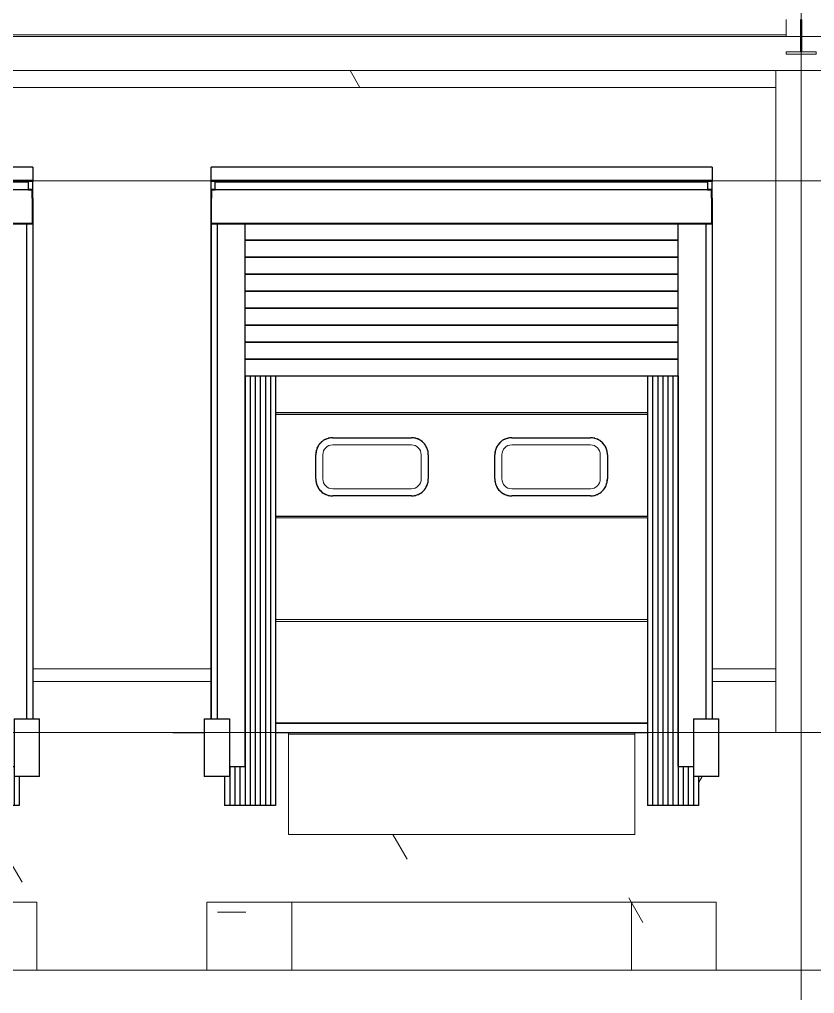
# Model space of a CAD drawing. Extents: x 692141 to 693595, y 1492301 to 1494225.
# Drawn here: x 692303.66 to 692308.34, y 1492374.68 to 1492380.41 of the extents above; entities that cross this region are included whole.
import ezdxf

# ---------------------------------------------------------------- set-up
doc = ezdxf.new("R2010")
doc.units = 0
doc.header["$MEASUREMENT"] = 0
for name, pattern in [('Centre', [7937.5, 1587.5, -1190.625, 3968.75, -1190.625]), ('Grid Line', [5556.25, 3175, -793.75, 793.75, -793.75]), ('Čárka', [3175, 1587.5, -1587.5])]:
    doc.linetypes.add(name, pattern=pattern)
for name, color, linetype, lineweight in [('A-COLS', 52, 'Continuous', 5), ('A-DETL-GENF', 92, 'Continuous', 5), ('A-FLOR', 192, 'Continuous', 5), ('A-FLOR-LEVL', 8, 'Grid Line', 5), ('A-GENM', 13, 'Continuous', 5), ('A-WALL-PATT', 111, 'Continuous', 5), ('S-BEAM', 12, 'Continuous', 5), ('S-GRID', 1, 'Continuous', 5)]:
    doc.layers.add(name, color=color, linetype=linetype, lineweight=lineweight)
doc.layers.add('A-DOOR', color=2, linetype='Continuous')
pattern_1 = [(0, (212730.054, 1200), (4064, 1016), [167.64, -2880.36, 167.64, -2880.36, -16256]), (0, (212730.054, 1200), (4064, 1016), [-6096, 167.64, -5928.36, 167.64, -2880.36, -7112]), (0, (212730.054, 1200), (4064, 1016), [-15240, 167.64, -1864.36, 167.64, -4912.36]), (120, (214254.054, 1708), (-2911.881810244989, 3011.527240979959), [167.64, -2880.36, 167.64, -2880.36, -16256]), (120, (214254.054, 1708), (-2911.881810244989, 3011.527240979959), [-6095.999999999999, 167.64, -5928.359999999999, 167.64, -2880.36, -7111.999999999999]), (120, (214254.054, 1708), (-2911.881810244989, 3011.527240979959), [-15240, 167.64, -1864.36, 167.64, -4912.359999999999]), (240, (214762.054, 3740), (-1152.118189755009, -4027.527240979959), [167.64, -2880.36, 167.64, -2880.36, -16256]), (240, (214762.054, 3740), (-1152.118189755009, -4027.527240979959), [-6096, 167.64, -5928.36, 167.64, -2880.36, -7112]), (240, (214762.054, 3740), (-1152.118189755009, -4027.527240979959), [-15240, 167.64, -1864.36, 167.64, -4912.36])]

# ---------------------------------------------------------------- blocks, each defined once
blk = doc.blocks.new('HAVI-DC_R19_AR_120_STRUCTURE_rvt-2-500_ELEVATION 4')
at = {"layer": 'S-BEAM'}
h = blk.add_hatch(dxfattribs=at)
h.set_pattern_fill('FP_109', color=256, style=0, pattern_type=2)
h.set_pattern_definition(pattern_1)
h.paths.add_polyline_path([(46721.28960604389, 5200.000000000931), (50349.63631146229, 5200.000000000931), (50349.63631146229, 5300.000000000008), (42899.63631146718, 5300.000000000008), (42899.63631146718, 5200.000000000931), (46197.97931331306, 5200.000000000931)], flags=0)
h = blk.add_hatch(dxfattribs=at)
h.set_pattern_fill('FP_109', color=256, style=0, pattern_type=2)
h.set_pattern_definition(pattern_1)
h.paths.add_polyline_path([(42649.75461877988, 0), (43499.75461878077, 0), (43499.75461878077, 400.0000000013644), (45499.75461878075, 400.0000000013644), (45499.75461878075, 0), (47499.75461878073, 0), (47499.75461878073, 399.9999999999783), (49499.75461878078, 399.9999999999783), (49499.75461878078, 0), (50499.63631146235, 0), (50499.63631146235, 1400.00000000138), (50014.75461878064, 1400.00000000138), (50014.75461878064, 1139.999999997003), (49894.75461878066, 1139.999999997003), (49894.75461878066, 969.9999999969727), (49594.75461878064, 969.9999999969727), (49594.75461878064, 1400.00000000138), (49519.75461878076, 1400.00000000138), (49519.75461878076, 799.9999999999914), (47479.75461878077, 799.9999999999914), (47479.75461878077, 1400.00000000138), (47404.75461878065, 1400.00000000138), (47404.75461878065, 969.9999999969727), (47104.75461878063, 969.9999999969727), (47104.75461878063, 1139.999999997003), (46984.75461878064, 1139.999999997003), (46984.75461878064, 1400.00000000138), (46014.75461878062, 1400.00000000138), (46014.75461878062, 1139.999999997003), (45894.75461878063, 1139.999999997003), (45894.75461878063, 969.9999999969727), (45594.75461878061, 969.9999999969727), (45594.75461878061, 1400.00000000138), (45519.75461878077, 1400.00000000138), (45519.75461878077, 799.9999999999914), (43479.75461878076, 799.9999999999914), (43479.75461878076, 1400.00000000138), (43404.75461878062, 1400.00000000138), (43404.75461878062, 969.9999999969727), (43104.75461878061, 969.9999999969727), (43104.75461878061, 1139.999999997003), (42984.75461878061, 1139.999999997003), (42984.75461878061, 1400.00000000138), (42649.75461877988, 1400.00000000138), (42649.75461877988, 174.9999999999775)], flags=0)
h = blk.add_hatch(dxfattribs=at)
h.set_pattern_fill('FP_109', color=256, style=0, pattern_type=2)
h.set_pattern_definition(pattern_1)
h.paths.add_polyline_path([(50499.63631146235, 0), (51499.75461878074, 0), (51499.75461878074, 399.9999999999783), (53499.75461878077, 399.9999999999783), (53499.75461878075, 0), (55499.87292609915, 0), (55499.87292609915, 399.9999999999783), (57499.87292609918, 399.9999999999783), (57499.87292609918, 0), (58499.75461878077, 0), (58499.75461878077, 1400.00000000138), (58014.75461878069, 1400.00000000138), (58014.75461878069, 1139.999999997003), (57894.75461878071, 1139.999999997003), (57894.75461878071, 969.9999999969727), (57594.75461878069, 969.9999999969727), (57594.75461878069, 1400.00000000138), (57519.87292609924, 1400.00000000138), (57519.87292609924, 799.9999999999914), (55479.87292609923, 799.9999999999914), (55479.87292609923, 1400.00000000138), (55404.7546187807, 1400.00000000138), (55404.7546187807, 969.9999999969727), (55104.75461878068, 969.9999999969727), (55104.75461878068, 1139.999999997003), (54984.75461878069, 1139.999999997003), (54984.75461878069, 1400.00000000138), (54014.75461878067, 1400.00000000138), (54014.75461878067, 1139.999999997003), (53894.75461878068, 1139.999999997003), (53894.75461878068, 969.9999999969727), (53594.75461878067, 969.9999999969727), (53594.75461878067, 1400.00000000138), (53519.6363114632, 1400.00000000138), (53519.6363114632, 799.9999999999914), (51479.63631146323, 799.9999999999914), (51479.63631146323, 1400.00000000138), (51404.75461878067, 1400.00000000138), (51404.75461878067, 969.9999999969727), (51104.75461878066, 969.9999999969727), (51104.75461878066, 1139.999999997003), (50984.75461878067, 1139.999999997003), (50984.75461878067, 1400.00000000138), (50499.63631146235, 1400.00000000138), (50499.63631146235, 542.3627569251257)], flags=0)
at = {"layer": 'S-BEAM', "color": 7}
for p, q in [((42899.63631146729, 5200.000000000933), (50349.63631146245, 5200.000000000933)), ((46014.75461878078, 1400.000000001379), (46984.75461878081, 1400.000000001379)), ((47404.7546187808, 1400.000000001379), (47479.75461878093, 1400.000000001379)), ((47479.75461878093, 800.0000000000011), (47479.75461878093, 1400.000000001379)), ((49519.75461878093, 1400.000000001379), (49594.75461878081, 1400.000000001379)), ((49519.75461878093, 1400.000000001379), (49519.75461878093, 800.0000000000011)), ((50014.75461878081, 1400.000000001379), (50499.63631146248, 1400.000000001379)), ((50499.63631146248, 1400.000000001379), (50984.75461878081, 1400.000000001379)), ((49519.75461878093, 800.0000000000011), (47479.75461878093, 800.0000000000011)), ((47499.75461878091, -1.177618003112002e-11), (47499.75461878091, 399.9999999999872)), ((47499.75461878091, 399.9999999999872), (49499.75461878093, 399.9999999999872)), ((49499.75461878093, 399.9999999999872), (49499.75461878093, -1.177618003112002e-11)), ((49499.75461878093, -1.177618003112002e-11), (47499.75461878091, -1.177618003112002e-11))]:
    blk.add_line(p, q, dxfattribs=at)
blk = doc.blocks.new('M_Rectangular Column - 300 x 300mm-V138-500_ELEVATION 4')
at = {"layer": 'A-COLS'}
for p, q in [((66349.75461878096, 5300.000022581689), (66349.75461878096, 1400.000000001371)), ((66649.75461878096, 1400.000000001371), (66649.75461878096, 5300.000022581689)), ((66649.75461878096, 1400.000000001371), (66349.75461878096, 1400.000000001371))]:
    blk.add_line(p, q, dxfattribs=at)
blk = doc.blocks.new('Column Center Mark - Column Center Mark-439589-500_ELEVATION 4')
at = {"layer": 'A-DETL-GENF', "lineweight": 9}
for p, q in [((43649.75461878071, 74.99999999996534), (43649.75461878071, -75.00000000003465)), ((43574.75461878071, -3.465174813754857e-11), (43724.75461878071, -3.465174813754857e-11))]:
    blk.add_line(p, q, dxfattribs=at)
blk = doc.blocks.new('Loading-Equipment_Dock-levellers_Loading-Systems_Swing-Lip_232M_100kN - PowerRamp 232M100 2100 x 3000 mm-460557-500_ELEVATION 4')
at = {"layer": 'A-GENM'}
for p, q in [((51479.75461878094, 1390.000000001369), (53519.75461878094, 1390.000000001369)), ((51479.75461878094, 800.0000000013796), (51479.75461878094, 1390.000000001369)), ((53519.75461878094, 800.0000000013796), (53519.75461878094, 1390.000000001369)), ((53519.75461878094, 800.0000000013796), (51479.75461878094, 800.0000000013796))]:
    blk.add_line(p, q, dxfattribs=at)
blk = doc.blocks.new('Door_ASSA-ABLOY DS6070B Inflatable shelter - Insulated wall-V81-500_ELEVATION 4')
at = {"layer": 'A-DOOR', "color": 47}
for p, q in [((47024.75461878085, 4652.807871864885), (47024.75461878085, 4729.999999996988)), ((49974.75461878083, 4729.999999996979), (47024.75461878085, 4729.999999996988)), ((49974.75461878083, 4729.999999996979), (49974.75461878083, 4652.807871864876)), ((47023.75461878085, 4649.999999996991), (47023.75461878085, 4598.999999996989)), ((47024.75461878085, 4647.691042939573), (47024.75461878085, 4652.807871864885)), ((47024.75461878085, 4652.807871864885), (49974.75461878083, 4652.807871864876)), ((47024.75461878085, 4644.684469772975), (47024.75461878085, 4647.691042939573)), ((49974.75461878083, 4647.691042939563), (47024.75461878085, 4647.691042939573)), ((47049.75461878085, 4598.999999996989), (47049.75461878085, 4647.69104293955)), ((49947.75461878083, 4647.691042939549), (49947.75461878083, 4598.999999997001)), ((49974.75461878083, 4652.807871864876), (49974.75461878083, 4647.691042939563)), ((49974.75461878083, 4647.691042939563), (49974.75461878083, 4644.684469772965)), ((49975.75461878083, 4598.999999997001), (49975.75461878083, 4649.999999996992)), ((47049.75461878085, 4598.99999999699), (47023.75461878085, 4598.99999999699)), ((47023.75461878085, 4598.999999996989), (47023.75461878085, 4538.99999999699)), ((49974.75461878083, 4644.684469772965), (47024.75461878085, 4644.684469772974)), ((47027.75461878085, 4598.99999999703), (47027.75461878085, 4547.999999997031)), ((47027.75461878085, 4547.999999997032), (47027.75461878085, 4598.999999997029)), ((47027.75461878085, 4538.99999999699), (47027.75461878085, 4595.99999999699)), ((47027.75461878085, 4595.99999999699), (47049.75461878085, 4595.99999999699)), ((47027.75461878085, 4397.999999996989), (47027.75461878085, 4595.99999999699)), ((49971.75461878084, 4595.999999996991), (47027.75461878085, 4595.999999996991)), ((49947.75461878084, 4641.364026622491), (47049.75461878084, 4641.364026622491)), ((47049.75461878085, 4595.99999999699), (47049.75461878085, 4598.999999996989)), ((49975.75461878083, 4598.999999997001), (49947.75461878083, 4598.999999997001)), ((49947.75461878083, 4598.999999997001), (49947.75461878083, 4595.999999997001)), ((49947.75461878083, 4595.999999997001), (49971.75461878084, 4595.999999997001)), ((49971.75461878083, 4598.99999999703), (49971.75461878083, 4547.999999997031)), ((49971.75461878083, 4547.999999997032), (49971.75461878083, 4598.999999997029)), ((49971.75461878084, 4595.999999997001), (49971.75461878084, 4538.999999996992)), ((49971.75461878084, 4595.99999999699), (49971.75461878084, 4397.999999996989)), ((49975.75461878083, 4538.999999996991), (49975.75461878083, 4598.999999997001)), ((47023.75461878085, 4538.99999999699), (47027.75461878085, 4538.99999999699)), ((47024.75461878085, 4547.999999996992), (47024.75461878085, 1479.999999996993)), ((47024.75461878085, 1479.999999996995), (47024.75461878085, 4538.999999997)), ((49971.75461878084, 4538.999999996991), (49975.75461878083, 4538.999999996991)), ((49974.75461878083, 4547.999999996992), (49974.75461878083, 1479.999999996993)), ((49974.75461878083, 4538.999999997), (49974.75461878083, 1479.999999996996)), ((47027.75461878085, 4394.999999996989), (47027.75461878085, 4397.999999996989)), ((49971.75461878084, 4397.999999996989), (47027.75461878085, 4397.999999996989)), ((49971.75461878084, 4397.999999996989), (47027.75461878085, 4397.999999996989)), ((49971.75461878084, 4394.99999999699), (47027.75461878085, 4394.99999999699)), ((47061.76127485423, 1479.999999996993), (47061.76127485423, 4394.999999996971)), ((49937.74796270707, 4394.999999996971), (49937.74796270707, 1479.999999996993)), ((49971.75461878084, 4397.999999996989), (49971.75461878084, 4394.999999996989)), ((46984.75461878084, 1479.999999996995), (47134.75461878084, 1479.999999996994)), ((46984.75461878084, 1479.999999996995), (46984.75461878084, 1139.999999996994)), ((47134.75461878084, 1139.999999996994), (47134.75461878084, 1479.999999996995)), ((49864.75461878083, 1479.999999997002), (50014.75461878083, 1479.999999997002)), ((49864.75461878083, 1479.999999997002), (49864.75461878083, 1139.999999997)), ((50014.75461878083, 1139.999999997), (50014.75461878083, 1479.999999997002)), ((47134.75461878084, 1139.999999996994), (46984.75461878084, 1139.999999996994)), ((50014.75461878083, 1139.999999997), (49864.75461878083, 1139.999999996999))]:
    blk.add_line(p, q, dxfattribs=at)
at = {"layer": 'A-DOOR', "color": 117}
for p, q in [((47027.75461878085, 4547.999999996993), (47027.75461878085, 4598.999999997008)), ((47027.75461878085, 4582.68366976728), (47027.75461878085, 4598.999999997009)), ((49971.75461878082, 4598.999999997011), (49971.75461878082, 4547.999999996998)), ((49971.75461878082, 4598.999999996999), (49971.75461878082, 4582.68366976727)), ((47027.75461878085, 4556.584353991191), (47027.75461878085, 4582.68366976728)), ((49971.75461878082, 4582.68366976727), (49971.75461878082, 4556.584353991181)), ((47224.75461878085, 1199.999999996987), (47224.75461878085, 4394.999999997)), ((49774.75461878083, 1199.999999996988), (49774.75461878083, 4394.99999999696)), ((47134.75461878084, 1199.999999996987), (47224.75461878085, 1199.999999996987)), ((49774.75461878083, 1199.999999996988), (49861.15136242905, 1199.999999996988))]:
    blk.add_line(p, q, dxfattribs=at)
at = {"layer": 'A-DOOR', "color": 130}
for p, q in [((49774.75461878063, 4299.99999999708), (47224.75461878066, 4299.99999999708)), ((47224.75461878066, 4299.999999997044), (49774.75461878063, 4299.999999997044)), ((49774.75461878063, 4199.999999997067), (47224.75461878066, 4199.999999997067)), ((47224.75461878066, 4199.999999997067), (49774.75461878063, 4199.999999997067)), ((49774.75461878063, 4099.999999997055), (47224.75461878066, 4099.999999997055)), ((47224.75461878066, 4099.999999997055), (49774.75461878063, 4099.999999997055)), ((49774.75461878063, 3999.999999997044), (47224.75461878066, 3999.999999997044)), ((47224.75461878066, 3999.999999997044), (49774.75461878063, 3999.999999997044)), ((49774.75461878063, 3899.999999997066), (47224.75461878066, 3899.999999997066)), ((47224.75461878066, 3899.999999997066), (49774.75461878063, 3899.999999997066)), ((49774.75461878063, 3799.999999997089), (47224.75461878066, 3799.999999997089)), ((47224.75461878066, 3799.999999997054), (49774.75461878063, 3799.999999997054)), ((49774.75461878063, 3699.999999997077), (47224.75461878066, 3699.999999997077)), ((47224.75461878066, 3699.999999997077), (49774.75461878063, 3699.999999997077)), ((49774.75461878063, 3599.999999997065), (47224.75461878066, 3599.999999997065)), ((47224.75461878066, 3599.999999997065), (49774.75461878063, 3599.999999997065)), ((47224.75461878085, 3500.073277789998), (47224.75461878084, 969.9999999969889)), ((47224.75461878085, 3500.073277789998), (47224.75461878084, 969.9999999969889)), ((47224.75461878066, 3499.999999997088), (49774.75461878063, 3499.999999997088)), ((47254.75461878084, 3500.091597238241), (47254.75461878084, 1400.000000001407)), ((47254.75461878084, 3500.091597238241), (47254.75461878083, 969.9999999969889)), ((47284.75461878084, 3500.109916686441), (47284.75461878083, 969.9999999969879)), ((47284.75461878084, 3500.109916686441), (47284.75461878083, 969.9999999969889)), ((47314.75461878084, 3500.128236134684), (47314.75461878083, 1400.000000001406)), ((47314.75461878084, 3500.128236134684), (47314.75461878083, 969.9999999969879)), ((47344.75461878085, 3500.146555582926), (47344.75461878083, 969.9999999969879)), ((47344.75461878085, 3500.146555582926), (47344.75461878083, 969.9999999969879)), ((47374.75461878084, 3500.16487503117), (47374.75461878084, 1400.000000001406)), ((47374.75461878084, 3500.16487503117), (47374.75461878083, 969.9999999969879)), ((47404.75461878084, 3500.18319447937), (47404.75461878083, 969.9999999969879)), ((49594.75461878083, 3499.99999999706), (49594.75461878083, 969.9999999969803)), ((49624.75461878084, 3499.99999999706), (49624.75461878083, 969.9999999969803)), ((49624.75461878084, 3499.99999999706), (49624.75461878083, 1400.000000001399)), ((49654.75461878084, 3499.99999999706), (49654.75461878083, 969.9999999969803)), ((49654.75461878084, 3499.99999999706), (49654.75461878083, 969.9999999969803)), ((49684.75461878083, 3499.99999999706), (49684.75461878083, 969.9999999969803)), ((49684.75461878083, 3499.99999999706), (49684.75461878083, 1400.000000001399)), ((49714.75461878083, 3499.99999999706), (49714.75461878083, 969.9999999969803)), ((49714.75461878083, 3499.99999999706), (49714.75461878083, 969.9999999969803)), ((49744.75461878084, 3499.99999999706), (49744.75461878083, 969.9999999969803)), ((49744.75461878084, 3499.99999999706), (49744.75461878083, 1400.000000001399)), ((49774.75461878084, 3499.99999999706), (49774.75461878083, 969.9999999969803)), ((49774.75461878084, 3499.99999999706), (49774.75461878083, 969.9999999969803)), ((47134.75461878083, 1199.999999996993), (47134.75461878083, 969.9999999969889)), ((47164.75461878083, 1199.999999996993), (47164.75461878083, 969.9999999969889)), ((47164.75461878083, 1199.999999996993), (47164.75461878083, 969.9999999969889)), ((47194.75461878083, 1199.999999996993), (47194.75461878083, 969.9999999969889)), ((49804.75461878083, 1199.999999996984), (49804.75461878083, 969.9999999969803)), ((49834.75461878083, 1199.999999996984), (49834.75461878083, 969.9999999969803)), ((49834.75461878083, 1199.999999996984), (49834.75461878083, 969.9999999969803)), ((49864.75461878083, 1199.999999996984), (49864.75461878083, 969.9999999969803)), ((47104.75461878083, 1139.999999997006), (47104.75461878083, 969.9999999969889)), ((49894.75461878083, 1139.999999996997), (49894.75461878083, 969.9999999969803)), ((47134.75461878083, 969.9999999969885), (47104.75461878083, 969.9999999969887)), ((47164.75461878083, 969.9999999969885), (47134.75461878083, 969.9999999969885)), ((47194.75461878083, 969.9999999969885), (47164.75461878083, 969.9999999969887)), ((47224.75461878084, 969.9999999969885), (47194.75461878083, 969.9999999969885)), ((47254.75461878083, 969.9999999969885), (47224.75461878084, 969.9999999969887)), ((47284.75461878083, 969.9999999969885), (47254.75461878083, 969.9999999969885)), ((47314.75461878083, 969.999999996988), (47284.75461878083, 969.9999999969881)), ((47344.75461878083, 969.999999996988), (47314.75461878083, 969.999999996988)), ((47374.75461878083, 969.999999996988), (47344.75461878083, 969.9999999969881)), ((47404.75461878083, 969.999999996988), (47374.75461878083, 969.999999996988)), ((49624.75461878083, 969.9999999969807), (49594.75461878083, 969.9999999969807)), ((49654.75461878083, 969.9999999969806), (49624.75461878083, 969.9999999969807)), ((49684.75461878083, 969.9999999969807), (49654.75461878083, 969.9999999969807)), ((49714.75461878083, 969.9999999969806), (49684.75461878083, 969.9999999969807)), ((49744.75461878083, 969.9999999969801), (49714.75461878083, 969.9999999969801)), ((49774.75461878083, 969.99999999698), (49744.75461878083, 969.9999999969801)), ((49804.75461878083, 969.9999999969801), (49774.75461878083, 969.9999999969801)), ((49834.75461878083, 969.99999999698), (49804.75461878083, 969.9999999969801)), ((49864.75461878083, 969.9999999969801), (49834.75461878083, 969.9999999969801)), ((49894.75461878083, 969.99999999698), (49864.75461878083, 969.9999999969801))]:
    blk.add_line(p, q, dxfattribs=at)
blk = doc.blocks.new('Door_ASSA-ABLOY DS6070B Inflatable shelter - Insulated wall-V73-500_ELEVATION 4')
at = {"layer": 'A-DOOR', "color": 47}
for p, q in [((123024.6363114675, 4652.807871864885), (123024.6363114675, 4729.999999996988)), ((125974.6363114675, 4729.999999996979), (123024.6363114675, 4729.999999996988)), ((125974.6363114675, 4729.999999996979), (125974.6363114675, 4652.807871864876)), ((123023.6363114675, 4649.999999996991), (123023.6363114675, 4598.999999996989)), ((123024.6363114675, 4647.691042939573), (123024.6363114675, 4652.807871864885)), ((123024.6363114675, 4652.807871864885), (125974.6363114675, 4652.807871864876)), ((123024.6363114675, 4644.684469772975), (123024.6363114675, 4647.691042939573)), ((125974.6363114675, 4647.691042939563), (123024.6363114675, 4647.691042939573)), ((123049.6363114675, 4598.999999996989), (123049.6363114675, 4647.69104293955)), ((125947.6363114675, 4647.691042939549), (125947.6363114675, 4598.999999997001)), ((125974.6363114675, 4652.807871864876), (125974.6363114675, 4647.691042939563)), ((125974.6363114675, 4647.691042939563), (125974.6363114675, 4644.684469772965)), ((125975.6363114675, 4598.999999997001), (125975.6363114675, 4649.999999996992)), ((123049.6363114675, 4598.99999999699), (123023.6363114675, 4598.99999999699)), ((123023.6363114675, 4598.999999996989), (123023.6363114675, 4538.99999999699)), ((125974.6363114675, 4644.684469772965), (123024.6363114675, 4644.684469772974)), ((123027.6363114675, 4598.99999999703), (123027.6363114675, 4547.999999997031)), ((123027.6363114675, 4547.999999997032), (123027.6363114675, 4598.999999997029)), ((123027.6363114675, 4538.99999999699), (123027.6363114675, 4595.99999999699)), ((123027.6363114675, 4595.99999999699), (123049.6363114675, 4595.99999999699)), ((123027.6363114675, 4397.999999996989), (123027.6363114675, 4595.99999999699)), ((125971.6363114675, 4595.999999996991), (123027.6363114675, 4595.999999996991)), ((125947.6363114675, 4641.364026622491), (123049.6363114675, 4641.364026622491)), ((123049.6363114675, 4595.99999999699), (123049.6363114675, 4598.999999996989)), ((125975.6363114675, 4598.999999997001), (125947.6363114675, 4598.999999997001)), ((125947.6363114675, 4598.999999997001), (125947.6363114675, 4595.999999997001)), ((125947.6363114675, 4595.999999997001), (125971.6363114675, 4595.999999997001)), ((125971.6363114675, 4598.99999999703), (125971.6363114675, 4547.999999997031)), ((125971.6363114675, 4547.999999997032), (125971.6363114675, 4598.999999997029)), ((125971.6363114675, 4595.999999997001), (125971.6363114675, 4538.999999996992)), ((125971.6363114675, 4595.99999999699), (125971.6363114675, 4397.999999996989)), ((125975.6363114675, 4538.999999996991), (125975.6363114675, 4598.999999997001)), ((123023.6363114675, 4538.99999999699), (123027.6363114675, 4538.99999999699)), ((123024.6363114675, 4547.999999996992), (123024.6363114675, 1479.999999996993)), ((123024.6363114675, 1479.999999996995), (123024.6363114675, 4538.999999997)), ((125971.6363114675, 4538.999999996991), (125975.6363114675, 4538.999999996991)), ((125974.6363114675, 4547.999999996992), (125974.6363114675, 1479.999999996993)), ((125974.6363114675, 4538.999999997), (125974.6363114675, 1479.999999996996)), ((123027.6363114675, 4394.999999996989), (123027.6363114675, 4397.999999996989)), ((125971.6363114675, 4397.999999996989), (123027.6363114675, 4397.999999996989)), ((125971.6363114675, 4397.999999996989), (123027.6363114675, 4397.999999996989)), ((125971.6363114675, 4394.99999999699), (123027.6363114675, 4394.99999999699)), ((123061.642967541, 1479.999999996993), (123061.642967541, 4394.999999996971)), ((125937.6296553938, 4394.999999996971), (125937.6296553938, 1479.999999996993)), ((125971.6363114675, 4397.999999996989), (125971.6363114675, 4394.999999996989)), ((122984.6363114675, 1479.999999996995), (123134.6363114675, 1479.999999996994)), ((122984.6363114675, 1479.999999996995), (122984.6363114675, 1139.999999996994)), ((123134.6363114675, 1139.999999996994), (123134.6363114675, 1479.999999996995)), ((125864.6363114675, 1479.999999997002), (126014.6363114675, 1479.999999997002)), ((125864.6363114675, 1479.999999997002), (125864.6363114675, 1139.999999997)), ((126014.6363114675, 1139.999999997), (126014.6363114675, 1479.999999997002)), ((123134.6363114675, 1139.999999996994), (122984.6363114675, 1139.999999996994)), ((126014.6363114675, 1139.999999997), (125864.6363114675, 1139.999999996999))]:
    blk.add_line(p, q, dxfattribs=at)
at = {"layer": 'A-DOOR', "color": 117}
for p, q in [((123027.6363114675, 4547.999999996993), (123027.6363114675, 4598.999999997008)), ((123027.6363114675, 4582.68366976728), (123027.6363114675, 4598.999999997009)), ((125971.6363114675, 4598.999999997011), (125971.6363114675, 4547.999999996998)), ((125971.6363114675, 4598.999999996999), (125971.6363114675, 4582.68366976727)), ((123027.6363114675, 4556.584353991191), (123027.6363114675, 4582.68366976728)), ((125971.6363114675, 4582.68366976727), (125971.6363114675, 4556.584353991181)), ((123224.6363114675, 1199.999999996987), (123224.6363114675, 4394.999999997)), ((125774.6363114675, 1199.999999996988), (125774.6363114675, 4394.99999999696)), ((123134.6363114675, 1199.999999996987), (123224.6363114675, 1199.999999996987)), ((125774.6363114675, 1199.999999996988), (125864.6363114675, 1199.999999996988))]:
    blk.add_line(p, q, dxfattribs=at)
at = {"layer": 'A-DOOR', "color": 130}
for p, q in [((125774.6363114674, 4299.99999999708), (123224.6363114674, 4299.99999999708)), ((123224.6363114674, 4299.999999997044), (125774.6363114674, 4299.999999997044)), ((125774.6363114674, 4199.999999997067), (123224.6363114674, 4199.999999997067)), ((123224.6363114674, 4199.999999997067), (125774.6363114674, 4199.999999997067)), ((125774.6363114674, 4099.999999997055), (123224.6363114674, 4099.999999997055)), ((123224.6363114674, 4099.999999997055), (125774.6363114674, 4099.999999997055)), ((125774.6363114674, 3999.999999997044), (123224.6363114674, 3999.999999997044)), ((123224.6363114674, 3999.999999997044), (125774.6363114674, 3999.999999997044)), ((125774.6363114674, 3899.999999997066), (123224.6363114674, 3899.999999997066)), ((123224.6363114674, 3899.999999997066), (125774.6363114674, 3899.999999997066)), ((125774.6363114674, 3799.999999997089), (123224.6363114674, 3799.999999997089)), ((123224.6363114674, 3799.999999997054), (125774.6363114674, 3799.999999997054)), ((125774.6363114674, 3699.999999997077), (123224.6363114674, 3699.999999997077)), ((123224.6363114674, 3699.999999997077), (125774.6363114674, 3699.999999997077)), ((125774.6363114674, 3599.999999997065), (123224.6363114674, 3599.999999997065)), ((123224.6363114674, 3599.999999997065), (125774.6363114674, 3599.999999997065)), ((123224.6363114675, 3500.073277789998), (123224.6363114675, 969.9999999969889)), ((123224.6363114675, 3500.073277789998), (123224.6363114675, 969.9999999969889)), ((123224.6363114674, 3499.999999997088), (125774.6363114674, 3499.999999997088)), ((123254.6363114675, 3500.091597238241), (123254.6363114675, 1400.000000001407)), ((123254.6363114675, 3500.091597238241), (123254.6363114675, 969.9999999969889)), ((123284.6363114675, 3500.109916686441), (123284.6363114675, 969.9999999969879)), ((123284.6363114675, 3500.109916686441), (123284.6363114675, 969.9999999969889)), ((123314.6363114675, 3500.128236134684), (123314.6363114675, 1400.000000001406)), ((123314.6363114675, 3500.128236134684), (123314.6363114675, 969.9999999969879)), ((123344.6363114675, 3500.146555582926), (123344.6363114675, 969.9999999969879)), ((123344.6363114675, 3500.146555582926), (123344.6363114675, 969.9999999969879)), ((123374.6363114675, 3500.16487503117), (123374.6363114675, 1400.000000001406)), ((123374.6363114675, 3500.16487503117), (123374.6363114675, 969.9999999969879)), ((123404.6363114675, 3500.18319447937), (123404.6363114675, 969.9999999969879)), ((125594.6363114675, 3499.99999999706), (125594.6363114675, 969.9999999969803)), ((125624.6363114675, 3499.99999999706), (125624.6363114675, 969.9999999969803)), ((125624.6363114675, 3499.99999999706), (125624.6363114675, 1400.000000001399)), ((125654.6363114675, 3499.99999999706), (125654.6363114675, 969.9999999969803)), ((125654.6363114675, 3499.99999999706), (125654.6363114675, 969.9999999969803)), ((125684.6363114675, 3499.99999999706), (125684.6363114675, 969.9999999969803)), ((125684.6363114675, 3499.99999999706), (125684.6363114675, 1400.000000001399)), ((125714.6363114675, 3499.99999999706), (125714.6363114675, 969.9999999969803)), ((125714.6363114675, 3499.99999999706), (125714.6363114675, 969.9999999969803)), ((125744.6363114675, 3499.99999999706), (125744.6363114675, 969.9999999969803)), ((125744.6363114675, 3499.99999999706), (125744.6363114675, 1400.000000001399)), ((125774.6363114675, 3499.99999999706), (125774.6363114675, 969.9999999969803)), ((125774.6363114675, 3499.99999999706), (125774.6363114675, 969.9999999969803)), ((123134.6363114675, 1199.999999996993), (123134.6363114675, 969.9999999969889)), ((123164.6363114675, 1199.999999996993), (123164.6363114675, 969.9999999969889)), ((123164.6363114675, 1199.999999996993), (123164.6363114675, 969.9999999969889)), ((123194.6363114675, 1199.999999996993), (123194.6363114675, 969.9999999969889)), ((125804.6363114675, 1199.999999996984), (125804.6363114675, 969.9999999969803)), ((125834.6363114675, 1199.999999996984), (125834.6363114675, 969.9999999969803)), ((125834.6363114675, 1199.999999996984), (125834.6363114675, 969.9999999969803)), ((125864.6363114675, 1199.999999996984), (125864.6363114675, 969.9999999969803)), ((123104.6363114675, 1139.999999997006), (123104.6363114675, 969.9999999969889)), ((125894.6363114675, 1139.999999996997), (125894.6363114675, 969.9999999969803)), ((123134.6363114675, 969.9999999969885), (123104.6363114675, 969.9999999969887)), ((123164.6363114675, 969.9999999969885), (123134.6363114675, 969.9999999969885)), ((123194.6363114675, 969.9999999969885), (123164.6363114675, 969.9999999969887)), ((123224.6363114675, 969.9999999969885), (123194.6363114675, 969.9999999969885)), ((123254.6363114675, 969.9999999969885), (123224.6363114675, 969.9999999969887)), ((123284.6363114675, 969.9999999969885), (123254.6363114675, 969.9999999969885)), ((123314.6363114675, 969.999999996988), (123284.6363114675, 969.9999999969881)), ((123344.6363114675, 969.999999996988), (123314.6363114675, 969.999999996988)), ((123374.6363114675, 969.999999996988), (123344.6363114675, 969.9999999969881)), ((123404.6363114675, 969.999999996988), (123374.6363114675, 969.999999996988)), ((125624.6363114675, 969.9999999969807), (125594.6363114675, 969.9999999969807)), ((125654.6363114675, 969.9999999969806), (125624.6363114675, 969.9999999969807)), ((125684.6363114675, 969.9999999969807), (125654.6363114675, 969.9999999969807)), ((125714.6363114675, 969.9999999969806), (125684.6363114675, 969.9999999969807)), ((125744.6363114675, 969.9999999969801), (125714.6363114675, 969.9999999969801)), ((125774.6363114675, 969.99999999698), (125744.6363114675, 969.9999999969801)), ((125804.6363114675, 969.9999999969801), (125774.6363114675, 969.9999999969801)), ((125834.6363114675, 969.99999999698), (125804.6363114675, 969.9999999969801)), ((125864.6363114675, 969.9999999969801), (125834.6363114675, 969.9999999969801)), ((125894.6363114675, 969.99999999698), (125864.6363114675, 969.9999999969801))]:
    blk.add_line(p, q, dxfattribs=at)
blk = doc.blocks.new('Doors_Industrial_Loading-Systems_Sectional-Overhead-Door_High-Lift_40mm - 2500 x 3000 mm-V82-500_ELEVATION 4')
at = {"layer": 'A-DOOR', "color": 7}
for p, q in [((49594.75461878086, 3273.999999996978), (47404.75461878087, 3273.999999996978)), ((47741.08795211417, 3136.49999999713), (48204.08795211417, 3136.49999999713)), ((47741.08795211417, 3136.49999999713), (48204.08795211417, 3136.49999999713)), ((48795.4212854475, 3136.499999997063), (49258.4212854475, 3136.499999997063)), ((48795.4212854475, 3136.499999997063), (49258.4212854475, 3136.499999997063)), ((47641.08795211416, 2893.499999997032), (47641.08795211416, 3036.49999999713)), ((47641.08795211416, 2893.499999997032), (47641.08795211416, 3036.49999999713)), ((48304.08795211416, 3036.49999999713), (48304.08795211416, 2893.499999997034)), ((48304.08795211416, 3036.49999999713), (48304.08795211416, 2893.499999997034)), ((48695.4212854475, 2893.499999996908), (48695.4212854475, 3036.499999997063)), ((48695.4212854475, 2893.499999996908), (48695.4212854475, 3036.499999997063)), ((49358.4212854475, 3036.499999997064), (49358.4212854475, 2893.499999996909)), ((49358.4212854475, 3036.499999997064), (49358.4212854475, 2893.499999996909)), ((48204.08795211417, 2793.499999997033), (47741.08795211417, 2793.499999997033)), ((48204.08795211417, 2793.499999997034), (47741.08795211417, 2793.499999997034)), ((49258.4212854475, 2793.499999996908), (48795.4212854475, 2793.499999996908)), ((49258.4212854475, 2793.499999996909), (48795.4212854475, 2793.499999996909)), ((47404.75461878085, 2675.02522143521), (49594.75461878085, 2675.02522143521)), ((47404.75461878085, 2675.02522143521), (49594.75461878085, 2675.02522143521)), ((49594.75461878085, 1455.025221435202), (47404.75461878085, 1455.025221435202)), ((47404.75461878085, 1455.025221435202), (49594.75461878085, 1455.025221435202)), ((47404.75461878085, 1399.99999999697), (49594.75461878085, 1399.99999999697))]:
    blk.add_line(p, q, dxfattribs=at)
at = {"layer": 'A-DOOR', "color": 1, "linetype": 'Čárka'}
blk.add_line((46799.75461878093, 1399.999999996979), (46984.75461878087, 1399.999999996979), dxfattribs=at)
at = {"layer": 'A-DOOR', "color": 7}
for centre, radius, start, end in [((47741.08795211417, 3036.49999999713), 100.0000000000073, 90, 180), ((47741.08795211417, 3036.49999999713), 100.0000000000038, 129.5802092618993, 140.419790738174), ((47741.08795211417, 3036.49999999713), 99.99999999999403, 111.9871867451853, 120.0000000000014), ((47741.08795211417, 3036.49999999713), 100.0000000000039, 90, 105.0000000000023), ((48204.08795211417, 3036.49999999713), 99.99999999999272, 75.00000000000009, 90), ((48204.08795211417, 3036.49999999713), 100, 359.9999999999995, 90.00000000000014), ((48204.08795211417, 3036.49999999713), 99.9999999999865, 60.00000000000027, 68.01281325488411), ((48204.08795211417, 3036.49999999713), 99.99999999999018, 39.58020926185883, 50.41979073809295), ((48795.4212854475, 3036.499999997063), 100.0000000000073, 90, 180), ((48795.4212854475, 3036.499999997063), 100.0000000000013, 129.5802092621385, 140.4197907379398), ((48795.4212854475, 3036.499999997063), 99.99999999999767, 111.9871867453556, 120.0000000000041), ((48795.4212854475, 3036.499999997063), 99.99999999999685, 90, 105.0000000000033), ((49258.4212854475, 3036.499999997063), 100, 75.00000000000026, 90.00000000000014), ((49258.4212854475, 3036.499999997063), 100, 2.544443745170813e-13, 90.00000000000026), ((49258.4212854475, 3036.499999997063), 99.99999999999594, 60.00000000000292, 68.0128132546479), ((49258.4212854475, 3036.499999997063), 99.99999999998983, 39.58020926197054, 50.41979073790356), ((47741.08795211417, 3036.49999999713), 99.99999999999997, 164.9999999999994, 179.9999999999997), ((47741.08795211417, 3036.49999999713), 99.9999999999971, 150.0000000000006, 158.0128132546789), ((48204.08795211417, 3036.49999999713), 99.99999999998523, 21.98718674555687, 29.2042199661975), ((48204.08795211417, 3036.49999999713), 99.99999999998793, 0, 14.99999999999994), ((48795.4212854475, 3036.499999997063), 99.99999999999997, 164.9999999999992, 179.9999999999997), ((48795.4212854475, 3036.499999997063), 100.0000000000014, 150.0000000000017, 158.0128132544019), ((49258.4212854475, 3036.499999997063), 99.9999999999904, 21.9871867455714, 29.99999999999978), ((49258.4212854475, 3036.499999997063), 99.99999999998793, 2.605510395054787e-13, 15.00000000000041), ((47741.08795211417, 2893.499999997033), 100.0000000000039, 180.0000000000004, 195.0000000000005), ((47741.08795211417, 2893.499999997033), 100.0000000000074, 180.0000000000002, 270.0000000000002), ((48204.08795211417, 2893.499999997033), 100, 269.9999999999999, 2.544443745170813e-13), ((48204.08795211417, 2893.499999997033), 99.99999999999272, 344.9999999999991, 0), ((48795.4212854475, 2893.499999996908), 100.0000000000058, 180.0000000000001, 195.0000000000003), ((48795.4212854475, 2893.499999996908), 100.0000000000074, 180.0000000000002, 270.0000000000002), ((49258.4212854475, 2893.499999996908), 100.0000000000001, 270, 3.943887805014761e-13), ((49258.4212854475, 2893.499999996908), 99.99999999999272, 344.9999999999993, 0), ((47741.08795211417, 2893.499999997033), 100.0000000000003, 201.9871867460193, 210.0000000000001), ((47741.08795211417, 2893.499999997033), 100.0000000000037, 219.5802092623705, 230.4197907374885), ((48204.08795211417, 2893.499999997033), 100.000000000001, 309.5802092624714, 320.4197907375069), ((48204.08795211417, 2893.499999997033), 99.99999999999675, 330.7957800337986, 338.0128132537947), ((48795.4212854475, 2893.499999996908), 100.0000000000103, 201.9871867455995, 210.0000000000001), ((48795.4212854475, 2893.499999996908), 100.0000000000035, 219.5802092619975, 230.4197907378617), ((49258.4212854475, 2893.499999996908), 99.99999999999946, 309.5802092620937, 320.4197907380901), ((49258.4212854475, 2893.499999996908), 99.99999999999328, 329.9999999999996, 338.012813254164), ((47741.08795211417, 2893.499999997033), 100.0000000000011, 239.9999999999999, 248.0128132539842), ((47741.08795211417, 2893.499999997033), 100.0000000000073, 254.9999999999982, 270.0000000000001), ((48204.08795211417, 2893.499999997033), 100.000000000009, 269.9999999999996, 284.9999999999972), ((48204.08795211417, 2893.499999997033), 100.000000000003, 291.9871867459398, 299.9999999999955), ((48795.4212854475, 2893.499999996908), 100.0000000000054, 239.9999999999976, 248.0128132548799), ((48795.4212854475, 2893.499999996908), 100.0000000000073, 254.999999999998, 269.9999999999998), ((49258.4212854475, 2893.499999996908), 100.000000000009, 269.9999999999996, 284.9999999999972), ((49258.4212854475, 2893.499999996908), 100.000000000003, 291.9871867451124, 299.9999999999954)]:
    blk.add_arc(centre, radius, start, end, dxfattribs=at)
at = {"layer": 'A-GENM', "color": 7}
for p, q in [((47404.75461878088, 3285.02522143521), (49594.75461878086, 3285.02522143521)), ((47404.75461878088, 3285.02522143521), (49594.75461878086, 3285.02522143521)), ((47741.08795211417, 3136.499999996981), (48204.08795211417, 3136.499999996981)), ((48795.4212854475, 3136.499999996981), (49258.42128544749, 3136.499999996981)), ((48204.08795211417, 3094.499999996981), (47741.08795211417, 3094.499999996981)), ((48204.08795211417, 3094.499999996981), (47741.08795211417, 3094.499999996981)), ((49258.42128544749, 3094.499999996981), (48795.4212854475, 3094.499999996981)), ((49258.42128544749, 3094.499999996981), (48795.4212854475, 3094.499999996981)), ((47641.08795211416, 2893.499999996981), (47641.08795211416, 3036.499999996981)), ((47683.08795211416, 3036.499999996981), (47683.08795211416, 2893.499999996981)), ((47683.08795211416, 3036.499999996981), (47683.08795211416, 2893.499999996981)), ((48262.08795211416, 2893.499999996981), (48262.08795211416, 3036.499999996981)), ((48262.08795211416, 2893.499999996981), (48262.08795211416, 3036.499999996982)), ((48304.08795211416, 3036.499999996982), (48304.08795211416, 2893.499999996981)), ((48695.4212854475, 2893.499999996981), (48695.4212854475, 3036.499999996981)), ((48737.4212854475, 3036.499999996981), (48737.4212854475, 2893.499999996981)), ((48737.4212854475, 3036.499999996981), (48737.4212854475, 2893.499999996981)), ((49316.4212854475, 2893.499999996981), (49316.4212854475, 3036.499999996981)), ((49316.4212854475, 2893.499999996981), (49316.4212854475, 3036.499999996982)), ((49358.4212854475, 3036.499999996982), (49358.4212854475, 2893.499999996981)), ((47741.08795211417, 2835.499999996982), (48204.08795211417, 2835.499999996982)), ((47741.08795211417, 2835.499999996982), (48204.08795211417, 2835.499999996982)), ((48795.4212854475, 2835.499999996982), (49258.42128544749, 2835.499999996982)), ((48795.4212854475, 2835.499999996982), (49258.42128544749, 2835.499999996982)), ((48204.08795211417, 2793.499999996981), (47741.08795211417, 2793.499999996981)), ((49258.42128544749, 2793.499999996981), (48795.4212854475, 2793.499999996981)), ((49594.75461878085, 2663.99999999698), (47404.75461878085, 2663.99999999698)), ((47404.75461878085, 2065.025221435211), (49594.75461878085, 2065.025221435211)), ((47404.75461878085, 2065.025221435211), (49594.75461878085, 2065.025221435211)), ((49594.75461878085, 2053.999999996979), (47404.75461878085, 2053.999999996979)), ((47404.75461878085, 1455.025221435211), (49594.75461878085, 1455.025221435211)), ((47404.75461878085, 1455.025221435211), (49594.75461878085, 1455.025221435211))]:
    blk.add_line(p, q, dxfattribs=at)
for centre, radius, start, end in [((47741.08795211417, 3036.499999996981), 99.99999999999591, 90.00000000000443, 180.0000000000044), ((48204.08795211417, 3036.499999996981), 100, 5.216109677600168e-13, 90.00000000000026), ((48795.4212854475, 3036.499999996981), 100.0000000000005, 90.00000000000026, 180.0000000000002), ((49258.42128544749, 3036.499999996981), 100.0000000000073, 4.766856328843446e-13, 90.00000000000021), ((47741.08795211417, 3036.499999996981), 58.00000000000728, 90, 180), ((47741.08795211417, 3036.499999996981), 58.00000000000728, 90, 180), ((48204.08795211417, 3036.499999996981), 57.99999999999272, 0, 90), ((48204.08795211417, 3036.499999996981), 57.99999999999272, 8.984518603637631e-13, 90), ((48795.4212854475, 3036.499999996981), 58, 90, 180), ((48795.4212854475, 3036.499999996981), 58, 90, 180), ((49258.42128544749, 3036.499999996981), 58.00000000000728, 0, 90), ((49258.42128544749, 3036.499999996981), 58.00000000000728, 8.984518603637631e-13, 90), ((47741.08795211417, 2893.499999996981), 100.0000000000073, 180.0000000000002, 269.9999999999998), ((47741.08795211417, 2893.499999996981), 58.00000000000728, 180.0000000000002, 269.9999999999998), ((47741.08795211417, 2893.499999996981), 58.00000000000728, 180, 269.9999999999996), ((48204.08795211417, 2893.499999996981), 57.99999999999272, 269.9999999999996, 0), ((48204.08795211417, 2893.499999996981), 57.99999999999272, 269.9999999999996, 0), ((48204.08795211417, 2893.499999996981), 99.99999999999272, 269.9999999999996, 0), ((48795.4212854475, 2893.499999996981), 100.0000000000005, 180.0000000000002, 269.9999999999999), ((48795.4212854475, 2893.499999996981), 58.00000000000009, 180.0000000000002, 269.9999999999999), ((48795.4212854475, 2893.499999996981), 58, 180, 269.9999999999996), ((49258.42128544749, 2893.499999996981), 58.00000000000728, 269.9999999999996, 0), ((49258.42128544749, 2893.499999996981), 58.00000000000728, 269.9999999999996, 0), ((49258.42128544749, 2893.499999996981), 100.0000000000073, 269.9999999999996, 0)]:
    blk.add_arc(centre, radius, start, end, dxfattribs=at)
blk = doc.blocks.new('H-Wide Flange Beams - H350x175x57_8-2029181-500_ELEVATION 4')
at = {"layer": 'S-BEAM', "color": 90, "lineweight": 9}
for p, q in [((50495.87292609427, 5600.000000000015), (50495.87292609427, 5409.000000001149)), ((50503.87292609427, 5409.000000001149), (50503.87292609427, 5600.000000000015)), ((50495.87292609427, 5409.000000001149), (50411.87292609428, 5409.000000001149)), ((50411.87292609428, 5409.000000001149), (50411.87292609428, 5396.000000001148)), ((50411.87292609428, 5396.000000001148), (50587.87292609427, 5396.000000001148)), ((50587.87292609427, 5409.000000001149), (50503.87292609427, 5409.000000001149)), ((50587.87292609427, 5396.000000001148), (50587.87292609427, 5409.000000001149))]:
    blk.add_line(p, q, dxfattribs=at)
blk = doc.blocks.new('H-Wide Flange Beams - H250x125x29_6-2107227-500_ELEVATION 4')
at = {"layer": 'S-BEAM', "color": 90, "lineweight": 9}
for p, q in [((50411.43207975062, 5599.999999999982), (50411.43207975062, 5509.000000001149)), ((42899.6363114673, 5509.000000001149), (50411.43207975062, 5509.000000001149)), ((42899.6363114673, 5509.000000001149), (50411.43207975062, 5509.000000001149)), ((50411.43207975062, 5509.000000001149), (50411.43207975062, 5500.000000001148)), ((42899.6363114673, 5500.000000001148), (50411.43207975062, 5500.000000001148))]:
    blk.add_line(p, q, dxfattribs=at)

msp = doc.modelspace()

# ---------------------------------------------------------------- linework, layer by layer
at = {"layer": 'A-FLOR', "color": 90, "lineweight": 9}
msp.add_line((692717.3624908916, 1492374.813383746), (692229.6700198601, 1492374.813383746), dxfattribs=at)
at = {"layer": 'A-FLOR-LEVL', "linetype": 'Centre'}
for p, q in [((692278.3000830481, 1492380.313383746), (692547.7862502306, 1492380.313383746)), ((692278.3000830481, 1492379.463383747), (692547.7862502306, 1492379.463383747)), ((692278.3000830481, 1492376.213383747), (692544.7862502306, 1492376.213383747)), ((692278.3000830481, 1492374.813383746), (692724.9906739572, 1492374.813383746))]:
    msp.add_line(p, q, dxfattribs=at)
at = {"layer": 'A-WALL-PATT', "color": 8}
for p, q in [((692300.6580527348, 1492380.113383746), (692328.4580527348, 1492380.113383746)), ((692305.1631710421, 1492379.013383746), (692307.3531710422, 1492379.013383746)), ((692303.733171042, 1492376.588383746), (692304.7831710421, 1492376.588383746)), ((692307.733171042, 1492376.588383746), (692308.108171042, 1492376.588383746)), ((692308.108171042, 1492376.588383746), (692308.108171042, 1492376.513383746)), ((692304.7831710421, 1492376.513383746), (692303.733171042, 1492376.513383746)), ((692308.108171042, 1492376.513383746), (692307.733171042, 1492376.513383746)), ((692308.108171042, 1492376.213383746), (692308.108171042, 1492376.513383746)), ((692303.7731710421, 1492376.213383746), (692304.743171042, 1492376.213383746)), ((692303.7731710421, 1492376.213383746), (692304.743171042, 1492376.213383746)), ((692304.743171042, 1492376.213383746), (692303.7731710421, 1492376.213383746)), ((692303.7731710421, 1492376.213383746), (692304.7431710421, 1492376.213383746)), ((692305.1631710421, 1492376.213383746), (692305.2381710421, 1492376.213383746)), ((692305.2381710421, 1492376.213383746), (692305.1631710421, 1492376.213383746)), ((692305.2381710421, 1492376.213383746), (692307.2781710421, 1492376.213383746)), ((692305.2381710421, 1492376.213383746), (692305.2381710421, 1492375.96430078)), ((692305.2381710421, 1492376.213383746), (692305.2381710421, 1492375.96430078)), ((692305.2381710421, 1492375.613383747), (692305.2381710421, 1492376.213383746)), ((692307.2781710421, 1492376.213383746), (692307.353171042, 1492376.213383746)), ((692307.2781710421, 1492376.213383746), (692307.2781710421, 1492375.96430078)), ((692307.2781710421, 1492376.213383746), (692307.2781710421, 1492375.96430078)), ((692307.353171042, 1492376.213383746), (692307.2781710421, 1492376.213383746)), ((692307.2781710421, 1492376.213383746), (692307.2781710421, 1492375.613383747)), ((692307.7731710421, 1492376.213383746), (692308.743171042, 1492376.213383746)), ((692307.7731710421, 1492376.213383746), (692308.108171042, 1492376.213383746)), ((692308.743171042, 1492376.213383746), (692307.7731710421, 1492376.213383746)), ((692307.7731710421, 1492376.213383746), (692308.7431710421, 1492376.213383746)), ((692308.6580527348, 1492376.213383747), (692307.8580527349, 1492376.213383747)), ((692307.2781710421, 1492375.613383747), (692305.2381710421, 1492375.613383747)), ((692300.7581710421, 1492375.213383746), (692303.7581710421, 1492375.213383746)), ((692303.7581710421, 1492375.213383746), (692303.7581710421, 1492374.813383746)), ((692304.7581710421, 1492374.813383746), (692304.7581710421, 1492375.213383746)), ((692304.7581710421, 1492375.213383746), (692307.7581710421, 1492375.213383746)), ((692307.7581710421, 1492375.213383746), (692307.7581710421, 1492374.813383746)), ((692303.7581710421, 1492374.813383746), (692304.7581710421, 1492374.813383746)), ((692307.7581710421, 1492374.813383746), (692308.7581710421, 1492374.813383746))]:
    msp.add_line(p, q, dxfattribs=at)
at = {"layer": 'S-GRID', "linetype": 'Grid Line'}
msp.add_line((692308.2580527348, 1492366.092463748), (692308.2580527348, 1492428.913383747), dxfattribs=at)

# ---------------------------------------------------------------- block references
at = {"layer": 'A-WALL-PATT', "color": 8}
for name, p, xscale, yscale, zscale in [('HAVI-DC_R19_AR_120_STRUCTURE_rvt-2-500_ELEVATION 4', (692257.7584164233, 1492374.813383746), 0.001, 0.001, 0.001), ('H-Wide Flange Beams - H250x125x29_6-2107227-500_ELEVATION 4', (692257.7584164233, 1492374.813383746), 0.001, 0.001, 0.001), ('H-Wide Flange Beams - H350x175x57_8-2029181-500_ELEVATION 4', (692257.7584164233, 1492374.813383746), 0.001, 0.001, 0.001), ('M_Rectangular Column - 300 x 300mm-V138-500_ELEVATION 4', (692241.7585347306, 1492374.813383746), 0.001, 0.001, 0.001), ('Door_ASSA-ABLOY DS6070B Inflatable shelter - Insulated wall-V73-500_ELEVATION 4', (692177.7585347306, 1492374.813383746), 0.001, 0.001, 0.001), ('Door_ASSA-ABLOY DS6070B Inflatable shelter - Insulated wall-V81-500_ELEVATION 4', (692257.7584164233, 1492374.813383746), 0.001, 0.001, 0.001), ('Doors_Industrial_Loading-Systems_Sectional-Overhead-Door_High-Lift_40mm - 2500 x 3000 mm-V82-500_ELEVATION 4', (692257.7584164233, 1492374.813383746), 0.001, 0.001, 0.001), ('Loading-Equipment_Dock-levellers_Loading-Systems_Swing-Lip_232M_100kN - PowerRamp 232M100 2100 x 3000 mm-460557-500_ELEVATION 4', (692253.7584164233, 1492374.813383746), 0.0009999999999999998, 0.0009999999999999998, 0.0009999999999999998), ('Column Center Mark - Column Center Mark-439589-500_ELEVATION 4', (692264.608298116, 1492374.813383746), 0.001, 0.001, 0.001), ('Column Center Mark - Column Center Mark-439589-500_ELEVATION 4', (692264.608298116, 1492374.813383746), 0.001, 0.001, 0.001)]:
    msp.add_blockref(name, p, dxfattribs=dict(at, xscale=xscale, yscale=yscale, zscale=zscale))

doc.saveas('drawing.dxf')
